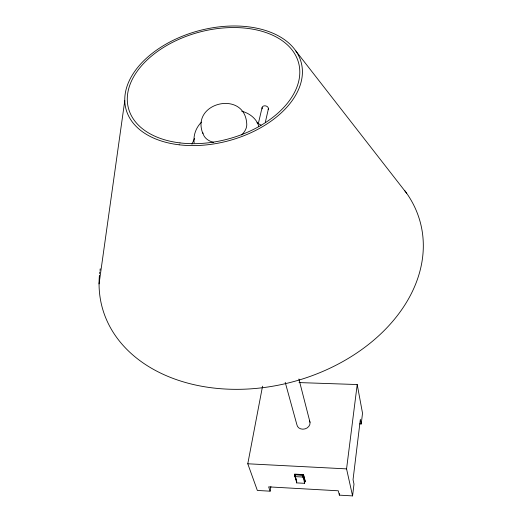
<?xml version="1.0" encoding="UTF-8"?>
<svg xmlns="http://www.w3.org/2000/svg" width="522" height="522" viewBox="0 0 522 522"><rect width="100%" height="100%" fill="white"/><g stroke="black" fill="none" stroke-linecap="round" stroke-linejoin="round"><path stroke-width="0.78" d="M262.546 386.182L247.78 463.784L257.353 490.452L270.109 491.182L268.641 486.869L338.308 490.791L339.359 495.143L352.572 495.9L353.994 484.09L353.042 479.685L360.356 419.362L361.231 423.962L359.645 423.897M361.231 423.962L362.522 413.196L357.211 384.544L299.021 382.58M352.572 495.9L346.562 468.88L357.211 384.544M339.359 495.143L339.561 493.577M99.056 283.916L124.771 100.72M304.528 483.32L304.809 481.493L303.001 475.19L295.008 474.759L294.715 476.593A23.209 4.554 -87 0 1 296.594 482.883L304.528 483.32A23.249 4.398 -87 0 0 302.721 477.023L303.001 475.19M303.445 474.589L305.311 481.741L303.445 474.589L294.558 474.113L296.509 481.258L296.568 480.86M296.594 482.883L296.783 481.662M270.109 491.182L270.911 486.556M265.3 122.396L268.393 108.909M258.364 123.453L262.083 107.604M191.946 144.144L194.569 138.506M201.531 122.109C196.05 127.433 193.127 135.315 194.158 142.891M247.78 463.784L346.562 468.88M294.499 474.511L303.38 474.987M294.715 476.593L302.721 477.023M241.725 111.225C249.281 113.078 256.602 118.585 258.795 126.278M256.935 122.729L261.072 125.169M295.863 50.98L406.664 193.264M202.862 133.534C190.426 102.462 244.146 89.791 246.697 123.179A22.453 14.72 -14.9 0 1 241.634 134.95M294.786 474.863L296.346 480.109M285.227 382.365L296.874 424.68A6.688 5.611 -14.9 0 0 305.129 428.856A6.688 5.611 -14.9 0 0 309.566 420.882M298.891 378.998L310.016 422.278M213.661 142.382A22.453 14.72 -14.9 0 1 202.888 132.758M404.798 190.693A164.639 121.319 -14.9 0 1 294.525 381.347A164.639 121.319 -14.9 0 1 99.441 275.192M99.598 273.6A164.639 121.319 -14.9 0 1 99.78 272.001M99.989 270.403A164.639 121.319 -14.9 0 1 100.224 268.804M262.312 108.876A3.223 2.395 14.1 0 1 265.228 105.822A3.223 2.395 14.1 0 1 268.178 109.496M179.163 144.803A90.658 56.996 -14.9 0 0 301.716 64.702A90.658 56.996 -14.9 0 0 159.889 47.861A90.658 56.996 -14.9 0 0 179.163 144.803M179.986 142.904A88.042 55.339 -14.9 0 0 299.145 65.23A88.042 55.339 -14.9 0 0 161.5 48.722A88.042 55.339 -14.9 0 0 179.986 142.904"/></g></svg>
